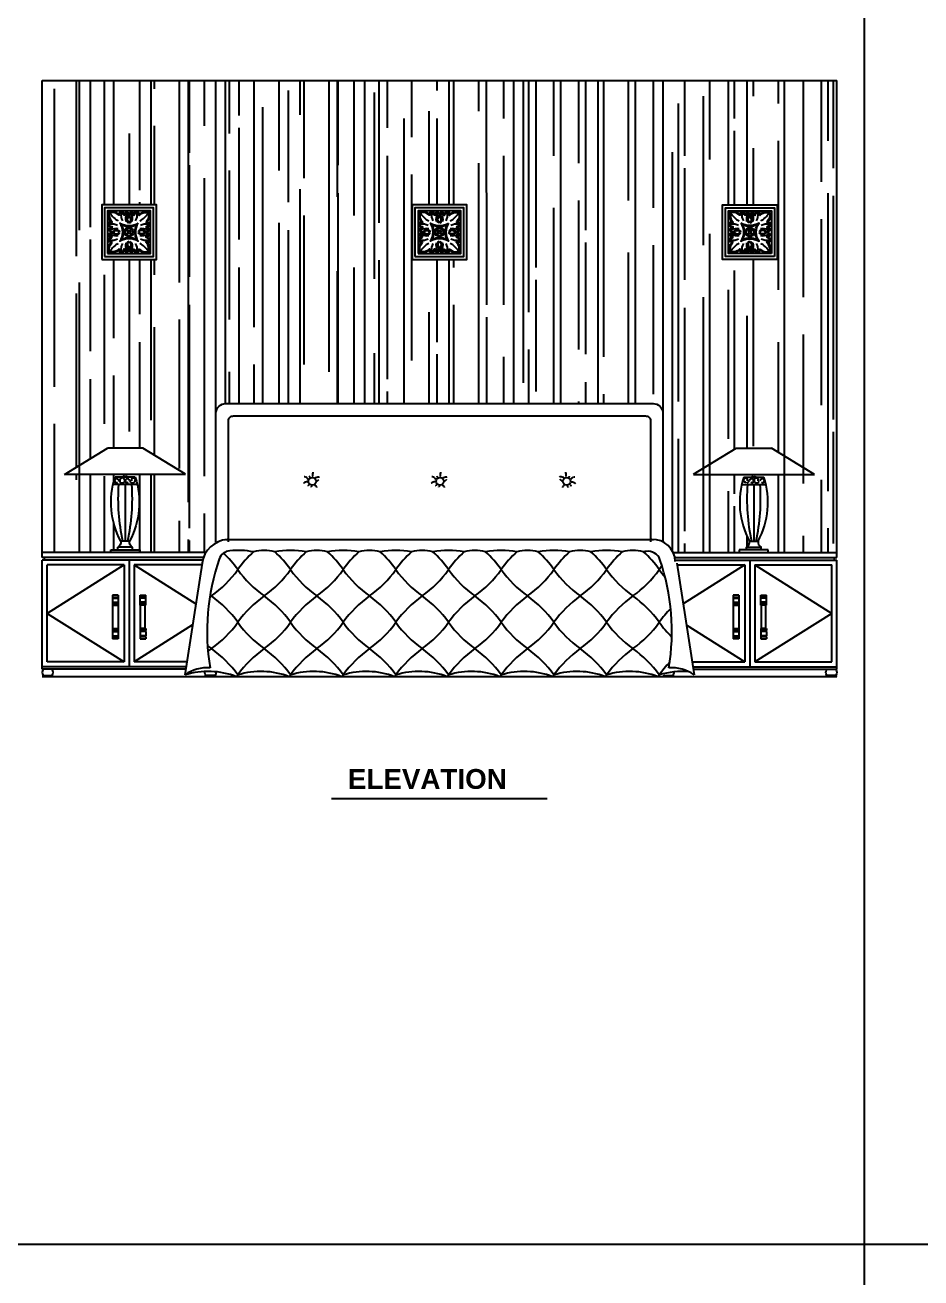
# Model space of a CAD drawing. Header units: inches. Extents: x 6.7 to 49.2, y 11 to 35.8.
# Drawn here: x 38.72 to 42.33, y 21.06 to 26.1 of the extents above; entities that cross this region are included whole.
import ezdxf

# ---------------------------------------------------------------- set-up
doc = ezdxf.new("R2010")
doc.units = ezdxf.units.IN
doc.header["$MEASUREMENT"] = 0
for name, color, linetype in [('02', 2, 'Continuous'), ('1', 1, 'Continuous'), ('4', 4, 'Continuous')]:
    doc.layers.add(name, color=color, linetype=linetype)
doc.styles.add('HT', font='swisseb.ttf')

msp = doc.modelspace()

# ---------------------------------------------------------------- linework, layer by layer
at = {"layer": '02'}
for p, q in [((38.8373, 24.6443), (38.8373, 25.8443)), ((38.9258, 25.1693), (38.9258, 25.8767)), ((38.9378, 25.2743), (38.9378, 25.8743)), ((38.9813, 25.2863), (38.9813, 25.8767)), ((39.0383, 25.3767), (39.0383, 25.8767)), ((39.0758, 25.3767), (39.0758, 25.8767)), ((39.1388, 25.8743), (39.1388, 25.8767)), ((39.1808, 25.4363), (39.1808, 25.8767)), ((39.2258, 25.3767), (39.2258, 25.8767)), ((39.2393, 25.8443), (39.2393, 25.8767)), ((39.3398, 25.0643), (39.3398, 25.8767)), ((39.3758, 24.1793), (39.3758, 25.8767)), ((39.3803, 25.5863), (39.3803, 25.8767)), ((39.4403, 25.6943), (39.4403, 25.8767)), ((39.5258, 24.5766), (39.5258, 25.8767)), ((39.5408, 25.6643), (39.5408, 25.8767)), ((39.5798, 25.7363), (39.5798, 25.8767)), ((39.6413, 24.8843), (39.6413, 25.8767)), ((39.7418, 25.5143), (39.7418, 25.8767)), ((39.7793, 25.3868), (39.7793, 25.8368)), ((39.8258, 25.7393), (39.8258, 25.8767)), ((39.8423, 25.4843), (39.8423, 25.8767)), ((39.9428, 24.7043), (39.9428, 25.8767)), ((39.9758, 25.4093), (39.9758, 25.8767)), ((39.9788, 25.5368), (39.9788, 25.8767)), ((40.0433, 25.3343), (40.0433, 25.8767)), ((40.1438, 25.3043), (40.1438, 25.8767)), ((40.1783, 25.6868), (40.1783, 25.8767)), ((40.2758, 25.6493), (40.2758, 25.8767)), ((40.3778, 25.8368), (40.3778, 25.8767)), ((40.4258, 25.3767), (40.4258, 25.8767)), ((40.4453, 25.3767), (40.4453, 25.8767)), ((40.5458, 25.7543), (40.5458, 25.8767)), ((40.5773, 24.9743), (40.5758, 25.8767)), ((40.6463, 25.7243), (40.6463, 25.8767)), ((40.7258, 24.6593), (40.7258, 25.8767)), ((40.7468, 24.9443), (40.7468, 25.8767)), ((40.7768, 25.1243), (40.7768, 25.8767)), ((40.8473, 25.5743), (40.8473, 25.8767)), ((40.8758, 24.5767), (40.8758, 25.8767)), ((40.9478, 25.5443), (40.9478, 25.8767)), ((40.9763, 25.2743), (40.9763, 25.8767)), ((41.0258, 24.5767), (41.0258, 25.8767)), ((41.0483, 24.7643), (41.0483, 25.8767)), ((41.1488, 25.3943), (41.1488, 25.8767)), ((41.1758, 24.5767), (41.1758, 25.8767)), ((41.2493, 25.3643), (41.2493, 25.8767)), ((41.3753, 25.5743), (41.3753, 25.8767)), ((41.4758, 25.5593), (41.4758, 25.8767)), ((41.5508, 25.3767), (41.5508, 25.8767)), ((41.5748, 25.7243), (41.5748, 25.8767)), ((41.6258, 25.3767), (41.6258, 25.8767)), ((41.6513, 25.8143), (41.6513, 25.8767)), ((41.7518, 25.7843), (41.7518, 25.8767)), ((41.7758, 23.9764), (41.7758, 25.8767)), ((41.8523, 25.0043), (41.8523, 25.8767)), ((41.9258, 25.4693), (41.9258, 25.8767)), ((41.9528, 25.6343), (41.9528, 25.8767)), ((41.9738, 25.5248), (41.9738, 25.8767)), ((40.1258, 25.0793), (40.1258, 25.8293)), ((41.3498, 24.5843), (41.3498, 25.7843)), ((41.4503, 25.2143), (41.4503, 25.8143)), ((39.6758, 24.5767), (39.6758, 25.7693)), ((40.3448, 25.3767), (40.3448, 25.7543)), ((39.2393, 25.3767), (39.2393, 25.6943)), ((39.5798, 25.2368), (39.5798, 25.6868)), ((40.2443, 24.5767), (40.2443, 25.7243)), ((40.3778, 25.3767), (40.3778, 25.7243)), ((39.1388, 25.3767), (39.1388, 25.6643)), ((41.5748, 25.3767), (41.5748, 25.6748)), ((41.7518, 25.0343), (41.7518, 25.6343)), ((41.3258, 23.981), (41.3258, 25.5893)), ((41.6513, 25.3767), (41.6513, 25.6043)), ((39.3803, 25.0868), (39.3803, 25.5368)), ((40.1783, 24.6743), (40.1783, 25.5743)), ((40.5458, 24.5767), (40.5458, 25.5443)), ((40.6463, 24.9743), (40.6463, 25.5743)), ((39.4403, 24.2843), (39.4403, 25.4843)), ((39.5408, 24.9143), (39.5408, 25.5143)), ((40.2758, 24.7493), (40.2758, 25.4993)), ((41.3753, 25.0748), (41.3753, 25.5248)), ((39.8258, 24.5767), (39.8258, 25.4393)), ((39.1808, 25.3767), (39.1808, 25.3868)), ((39.9788, 24.5767), (39.9788, 25.4243)), ((40.9478, 24.7943), (40.9478, 25.3943)), ((41.9528, 24.2243), (41.9528, 25.4243)), ((41.9738, 24.5123), (41.9738, 25.4123)), ((39.8423, 24.7343), (39.8423, 25.3343)), ((40.8473, 24.5767), (40.8473, 25.3643)), ((39.7418, 24.5767), (39.7418, 25.3043)), ((41.9258, 24.5693), (41.9258, 25.3193)), ((38.9813, 24.7868), (38.9813, 25.2368)), ((39.7793, 24.5767), (39.7793, 25.2743)), ((41.4758, 23.9764), (41.4758, 25.2593)), ((40.9763, 24.7748), (40.9763, 25.2248)), ((41.1488, 24.5767), (41.1488, 25.1843)), ((41.2493, 24.6143), (41.2493, 25.2143)), ((39.0758, 24.8393), (39.0758, 25.1567)), ((39.1388, 24.4643), (39.1388, 25.1567)), ((39.1808, 24.9368), (39.1808, 25.1567)), ((39.2258, 24.5093), (39.2258, 25.1567)), ((39.2393, 25.0943), (39.2393, 25.1567)), ((40.1438, 24.5767), (40.1438, 25.1543)), ((40.3448, 25.1543), (40.3448, 25.1567)), ((40.3778, 24.8243), (40.3778, 25.1567)), ((40.4258, 24.5767), (40.4258, 25.1567)), ((40.4453, 25.1243), (40.4453, 25.1567)), ((41.6513, 24.4043), (41.6513, 25.1567)), ((39.0383, 24.4943), (39.0383, 25.0943)), ((39.5798, 24.5767), (39.5798, 25.1243)), ((39.9758, 24.5767), (39.9758, 25.1093)), ((40.0433, 24.5767), (40.0433, 25.1243)), ((40.7768, 24.6248), (40.7768, 25.0748)), ((41.5748, 24.392), (41.5748, 25.1123)), ((38.9378, 23.9764), (38.9378, 25.0643)), ((41.5508, 24.4343), (41.5508, 25.0343)), ((38.9258, 24.3208), (38.9258, 25.0193)), ((39.3803, 24.0743), (39.3803, 24.9743)), ((40.4453, 24.5767), (40.4453, 24.9743)), ((41.4503, 23.9764), (41.4503, 25.0043)), ((40.3448, 24.5767), (40.3448, 24.9443)), ((40.5773, 24.5767), (40.5773, 24.9248)), ((41.3753, 24.0623), (41.3753, 24.9623)), ((41.6258, 24.3964), (41.6258, 24.9293)), ((39.2393, 24.3677), (39.2393, 24.8843)), ((39.3398, 24.3143), (39.3398, 24.9143)), ((39.1808, 24.3964), (39.1808, 24.8243)), ((41.7518, 24.3797), (41.7518, 24.8243)), ((41.8523, 24.2543), (41.8523, 24.8543)), ((40.1258, 24.5767), (40.1258, 24.7793)), ((40.3778, 24.5767), (40.3778, 24.7748)), ((40.7468, 24.5767), (40.7468, 24.7943)), ((39.6413, 24.5767), (39.6413, 24.7343)), ((40.6463, 24.5767), (40.6463, 24.7643)), ((38.9813, 24.3547), (38.9813, 24.6743)), ((39.0758, 24.3964), (39.0758, 24.6893)), ((39.5408, 24.5767), (39.5408, 24.7043)), ((40.1783, 24.5767), (40.1783, 24.6248)), ((40.9763, 24.5767), (40.9763, 24.6623)), ((40.9478, 24.5767), (40.9478, 24.5843)), ((41.0483, 24.5767), (41.0483, 24.6143)), ((38.8373, 23.9764), (38.8373, 24.4943)), ((41.3498, 23.9764), (41.3498, 24.4343)), ((41.9738, 24.0128), (41.9738, 24.4628)), ((38.9258, 24.2693), (38.9258, 24.2914)), ((38.9813, 23.9764), (38.9813, 24.2914)), ((39.0383, 23.9764), (39.0383, 24.2843)), ((39.0758, 24.263), (39.0758, 24.2914)), ((39.1808, 23.9764), (39.1808, 24.2914)), ((39.2258, 23.9764), (39.2258, 24.2914)), ((39.2393, 23.9764), (39.2393, 24.2914)), ((39.8436, 24.2819), (39.8422, 24.2819)), ((39.845, 24.2814), (39.8436, 24.2819)), ((39.8474, 24.2805), (39.8464, 24.281)), ((39.8488, 24.28), (39.8474, 24.2805)), ((39.8497, 24.2796), (39.8488, 24.28)), ((39.8506, 24.2791), (39.8497, 24.2796)), ((39.8516, 24.2786), (39.8506, 24.2791)), ((39.8525, 24.2781), (39.8516, 24.2786)), ((39.853, 24.2772), (39.8525, 24.2781)), ((39.8539, 24.2767), (39.853, 24.2772)), ((39.8544, 24.2758), (39.8539, 24.2767)), ((39.8554, 24.2744), (39.8544, 24.2758)), ((39.8563, 24.273), (39.8554, 24.2744)), ((39.8572, 24.272), (39.8563, 24.273)), ((39.8582, 24.2711), (39.8572, 24.272)), ((39.8634, 24.2828), (39.8629, 24.2838)), ((39.8643, 24.2814), (39.8634, 24.2828)), ((39.8652, 24.28), (39.8643, 24.2814)), ((39.8666, 24.2786), (39.8652, 24.28)), ((39.8676, 24.2781), (39.8666, 24.2786)), ((39.8681, 24.2781), (39.8676, 24.2781)), ((39.8761, 24.2824), (39.8765, 24.2838)), ((39.8765, 24.2838), (39.877, 24.2885)), ((39.877, 24.2885), (39.8775, 24.2932)), ((39.8775, 24.2932), (39.8779, 24.2979)), ((39.8779, 24.2979), (39.8784, 24.2998)), ((39.8864, 24.2781), (39.8888, 24.2781)), ((39.8888, 24.2781), (39.8902, 24.2786)), ((39.8902, 24.2786), (39.8921, 24.2796)), ((39.8921, 24.2796), (39.8939, 24.2805)), ((39.8939, 24.2805), (39.8953, 24.281)), ((39.8953, 24.281), (39.8963, 24.2814)), ((39.8963, 24.2814), (39.9024, 24.2814)), ((39.8971, 24.2672), (39.8985, 24.2681)), ((39.8985, 24.2681), (39.8995, 24.2691)), ((39.8995, 24.2691), (39.9004, 24.2695)), ((39.9004, 24.2695), (39.9013, 24.27)), ((39.9024, 24.2814), (39.9033, 24.2824)), ((40.3578, 24.2819), (40.3564, 24.2819)), ((40.3592, 24.2814), (40.3578, 24.2819)), ((40.3606, 24.281), (40.3592, 24.2814)), ((40.3615, 24.2805), (40.3606, 24.281)), ((40.3629, 24.28), (40.3615, 24.2805)), ((40.3639, 24.2796), (40.3629, 24.28)), ((40.3648, 24.2791), (40.3639, 24.2796)), ((40.3658, 24.2786), (40.3648, 24.2791)), ((40.3667, 24.2781), (40.3658, 24.2786)), ((40.3672, 24.2772), (40.3667, 24.2781)), ((40.3686, 24.2758), (40.3681, 24.2767)), ((40.3695, 24.2744), (40.3686, 24.2758)), ((40.3705, 24.273), (40.3695, 24.2744)), ((40.3714, 24.272), (40.3705, 24.273)), ((40.3724, 24.2711), (40.3714, 24.272)), ((40.3775, 24.2828), (40.3771, 24.2838)), ((40.3785, 24.2814), (40.3775, 24.2828)), ((40.3794, 24.28), (40.3785, 24.2814)), ((40.3808, 24.2786), (40.3794, 24.28)), ((40.3818, 24.2781), (40.3808, 24.2786)), ((40.3822, 24.2781), (40.3818, 24.2781)), ((40.3902, 24.2824), (40.3907, 24.2838)), ((40.3907, 24.2838), (40.3912, 24.2885)), ((40.3912, 24.2885), (40.3916, 24.2932)), ((40.3916, 24.2932), (40.3921, 24.2979)), ((40.3921, 24.2979), (40.3926, 24.2998)), ((40.4006, 24.2781), (40.4029, 24.2781)), ((40.4029, 24.2781), (40.4043, 24.2786)), ((40.4043, 24.2786), (40.4062, 24.2796)), ((40.4062, 24.2796), (40.4081, 24.2805)), ((40.4081, 24.2805), (40.4095, 24.281)), ((40.4095, 24.281), (40.4105, 24.2814)), ((40.4105, 24.2814), (40.4166, 24.2814)), ((40.4113, 24.2672), (40.4127, 24.2681)), ((40.4127, 24.2681), (40.4136, 24.2691)), ((40.4136, 24.2691), (40.4146, 24.2695)), ((40.4146, 24.2695), (40.4155, 24.27)), ((40.4166, 24.2814), (40.4175, 24.2824)), ((40.8716, 24.2814), (40.8707, 24.2824)), ((40.8778, 24.2814), (40.8716, 24.2814)), ((40.8736, 24.2695), (40.8727, 24.27)), ((40.8746, 24.2691), (40.8736, 24.2695)), ((40.8755, 24.2681), (40.8746, 24.2691)), ((40.8769, 24.2672), (40.8755, 24.2681)), ((40.8787, 24.281), (40.8778, 24.2814)), ((40.8801, 24.2805), (40.8787, 24.281)), ((40.882, 24.2796), (40.8801, 24.2805)), ((40.8839, 24.2786), (40.882, 24.2796)), ((40.8853, 24.2781), (40.8839, 24.2786)), ((40.8876, 24.2781), (40.8853, 24.2781)), ((40.8961, 24.2979), (40.8956, 24.2998)), ((40.8966, 24.2932), (40.8961, 24.2979)), ((40.897, 24.2885), (40.8966, 24.2932)), ((40.8975, 24.2838), (40.897, 24.2885)), ((40.898, 24.2824), (40.8975, 24.2838)), ((40.906, 24.2781), (40.9065, 24.2781)), ((40.9065, 24.2781), (40.9074, 24.2786)), ((40.9074, 24.2786), (40.9088, 24.28)), ((40.9088, 24.28), (40.9098, 24.2814)), ((40.9098, 24.2814), (40.9107, 24.2828)), ((40.9107, 24.2828), (40.9112, 24.2838)), ((40.9159, 24.2711), (40.9168, 24.272)), ((40.9168, 24.272), (40.9177, 24.273)), ((40.9177, 24.273), (40.9187, 24.2744)), ((40.9187, 24.2744), (40.9196, 24.2758)), ((40.9196, 24.2758), (40.9201, 24.2767)), ((40.921, 24.2772), (40.9215, 24.2781)), ((40.9215, 24.2781), (40.9225, 24.2786)), ((40.9225, 24.2786), (40.9234, 24.2791)), ((40.9234, 24.2791), (40.9243, 24.2796)), ((40.9243, 24.2796), (40.9253, 24.28)), ((40.9267, 24.2805), (40.9276, 24.281)), ((40.9276, 24.281), (40.929, 24.2814)), ((40.929, 24.2814), (40.9305, 24.2819)), ((40.9305, 24.2819), (40.9319, 24.2819)), ((41.5748, 24.2123), (41.5748, 24.2914)), ((41.7518, 23.9764), (41.7518, 24.2914)), ((41.9258, 23.9764), (41.9258, 24.2693)), ((39.8394, 24.2551), (39.8389, 24.2542)), ((39.8403, 24.2556), (39.8394, 24.2551)), ((39.8408, 24.2561), (39.8403, 24.2556)), ((39.8417, 24.2565), (39.8408, 24.2561)), ((39.8426, 24.257), (39.8417, 24.2565)), ((39.8441, 24.2579), (39.8426, 24.257)), ((39.8469, 24.2598), (39.8441, 24.2579)), ((39.8483, 24.2603), (39.8469, 24.2598)), ((39.8497, 24.2608), (39.8483, 24.2603)), ((39.8572, 24.2608), (39.8497, 24.2608)), ((39.8577, 24.2457), (39.8572, 24.2448)), ((39.8582, 24.2467), (39.8577, 24.2457)), ((39.8591, 24.2476), (39.8582, 24.2467)), ((39.8601, 24.2485), (39.8591, 24.2476)), ((39.861, 24.249), (39.8601, 24.2485)), ((39.8695, 24.2406), (39.869, 24.2396)), ((39.8713, 24.2429), (39.8704, 24.2415)), ((39.8723, 24.2438), (39.8713, 24.2429)), ((39.8732, 24.2448), (39.8723, 24.2438)), ((39.8833, 24.2484), (39.8852, 24.2484)), ((39.8852, 24.2484), (39.8866, 24.2475)), ((39.8866, 24.2475), (39.8875, 24.2461)), ((39.8875, 24.2461), (39.889, 24.2442)), ((39.889, 24.2442), (39.8899, 24.2428)), ((39.8899, 24.2428), (39.8908, 24.2418)), ((39.8908, 24.2418), (39.8913, 24.2409)), ((39.8913, 24.2409), (39.8918, 24.2404)), ((39.8918, 24.2404), (39.8918, 24.2399)), ((39.8918, 24.2399), (39.8923, 24.239)), ((39.8924, 24.263), (39.8929, 24.2639)), ((39.8929, 24.2639), (39.8938, 24.2648)), ((39.8938, 24.2648), (39.8952, 24.2663)), ((39.8952, 24.2663), (39.8971, 24.2672)), ((40.3535, 24.2551), (40.3531, 24.2542)), ((40.3545, 24.2556), (40.3535, 24.2551)), ((40.3549, 24.2561), (40.3545, 24.2556)), ((40.3559, 24.2565), (40.3549, 24.2561)), ((40.3568, 24.257), (40.3559, 24.2565)), ((40.3582, 24.2579), (40.3568, 24.257)), ((40.3611, 24.2598), (40.3582, 24.2579)), ((40.3625, 24.2603), (40.3611, 24.2598)), ((40.3639, 24.2608), (40.3625, 24.2603)), ((40.3714, 24.2608), (40.3639, 24.2608)), ((40.3719, 24.2457), (40.3714, 24.2448)), ((40.3724, 24.2467), (40.3719, 24.2457)), ((40.3733, 24.2476), (40.3724, 24.2467)), ((40.3742, 24.2485), (40.3733, 24.2476)), ((40.3752, 24.249), (40.3742, 24.2485)), ((40.3836, 24.2406), (40.3832, 24.2396)), ((40.3855, 24.2429), (40.3846, 24.2415)), ((40.3865, 24.2438), (40.3855, 24.2429)), ((40.3874, 24.2448), (40.3865, 24.2438)), ((40.3975, 24.2484), (40.3994, 24.2484)), ((40.3994, 24.2484), (40.4008, 24.2475)), ((40.4008, 24.2475), (40.4017, 24.2461)), ((40.4017, 24.2461), (40.4031, 24.2442)), ((40.4031, 24.2442), (40.4041, 24.2428)), ((40.4041, 24.2428), (40.405, 24.2418)), ((40.405, 24.2418), (40.4055, 24.2409)), ((40.4055, 24.2409), (40.406, 24.2404)), ((40.406, 24.2404), (40.406, 24.2399)), ((40.406, 24.2399), (40.4064, 24.239)), ((40.4066, 24.263), (40.407, 24.2639)), ((40.407, 24.2639), (40.408, 24.2648)), ((40.408, 24.2648), (40.4094, 24.2663)), ((40.4094, 24.2663), (40.4113, 24.2672)), ((40.8788, 24.2663), (40.8769, 24.2672)), ((40.8802, 24.2648), (40.8788, 24.2663)), ((40.8812, 24.2639), (40.8802, 24.2648)), ((40.8816, 24.263), (40.8812, 24.2639)), ((40.8823, 24.2399), (40.8818, 24.239)), ((40.8827, 24.2409), (40.8823, 24.2404)), ((40.8823, 24.2404), (40.8823, 24.2399)), ((40.8832, 24.2418), (40.8827, 24.2409)), ((40.8841, 24.2428), (40.8832, 24.2418)), ((40.8851, 24.2442), (40.8841, 24.2428)), ((40.8865, 24.2461), (40.8851, 24.2442)), ((40.8874, 24.2475), (40.8865, 24.2461)), ((40.8888, 24.2484), (40.8874, 24.2475)), ((40.8907, 24.2484), (40.8888, 24.2484)), ((40.9008, 24.2448), (40.9018, 24.2438)), ((40.9018, 24.2438), (40.9027, 24.2429)), ((40.9027, 24.2429), (40.9036, 24.2415)), ((40.9036, 24.2415), (40.9046, 24.2406)), ((40.9046, 24.2406), (40.905, 24.2396)), ((40.913, 24.249), (40.914, 24.2485)), ((40.914, 24.2485), (40.9149, 24.2476)), ((40.9149, 24.2476), (40.9159, 24.2467)), ((40.9159, 24.2467), (40.9163, 24.2457)), ((40.9163, 24.2457), (40.9168, 24.2448)), ((40.9168, 24.2608), (40.9243, 24.2608)), ((40.9243, 24.2608), (40.9257, 24.2603)), ((40.9257, 24.2603), (40.9272, 24.2598)), ((40.9272, 24.2598), (40.93, 24.2579)), ((40.93, 24.2579), (40.9314, 24.257)), ((40.9314, 24.257), (40.9323, 24.2565)), ((40.9323, 24.2565), (40.9333, 24.2561)), ((40.9333, 24.2561), (40.9337, 24.2556)), ((40.9337, 24.2556), (40.9347, 24.2551)), ((40.9347, 24.2551), (40.9352, 24.2542)), ((41.5508, 23.9764), (41.5508, 24.2243)), ((39.4403, 23.9764), (39.4403, 24.1343)), ((41.5748, 23.9764), (41.5748, 24.1628)), ((39.0758, 23.9869), (39.0758, 24.0929)), ((39.3398, 23.9764), (39.3398, 24.1043)), ((41.9528, 23.9764), (41.9528, 24.0743)), ((39.3758, 23.9764), (39.3758, 24.0293)), ((39.3803, 23.9764), (39.3803, 24.0248)), ((39.5259, 24.0292), (41.2482, 24.0292)), ((41.6258, 23.9991), (41.6258, 24.0416)), ((41.8523, 23.9764), (41.8523, 24.0443)), ((41.3753, 23.9764), (41.3753, 24.0128)), ((38.807, 23.5364), (38.807, 23.9264)), ((39.117, 23.9264), (38.807, 23.9264)), ((39.117, 23.9264), (39.117, 23.5364)), ((39.137, 23.9464), (39.137, 23.5164)), ((39.4304, 23.9264), (39.157, 23.9264)), ((39.157, 23.9264), (39.157, 23.5364)), ((39.4316, 23.9338), (39.3619, 23.4842)), ((41.3362, 23.9464), (41.987, 23.9464)), ((41.3425, 23.9338), (41.4121, 23.4842)), ((41.3436, 23.9264), (41.617, 23.9264)), ((41.617, 23.9264), (41.617, 23.5364)), ((41.637, 23.9464), (41.637, 23.5164)), ((41.657, 23.9264), (41.657, 23.5364)), ((41.657, 23.9264), (41.967, 23.9264)), ((41.967, 23.5364), (41.967, 23.9264)), ((39.0701, 23.8055), (39.0701, 23.6292)), ((39.0701, 23.797), (39.0929, 23.797)), ((39.0701, 23.7934), (39.0929, 23.7934)), ((39.0701, 23.7763), (39.0929, 23.7763)), ((39.0701, 23.7727), (39.0929, 23.7727)), ((39.0929, 23.8055), (39.0929, 23.6292)), ((39.1811, 23.7642), (39.1811, 23.8055)), ((39.2039, 23.797), (39.1811, 23.797)), ((39.2039, 23.7934), (39.1811, 23.7934)), ((39.2039, 23.7763), (39.1811, 23.7763)), ((39.2039, 23.7727), (39.1811, 23.7727)), ((39.1835, 23.6705), (39.1835, 23.7642)), ((39.2015, 23.6705), (39.2015, 23.7642)), ((39.203, 23.797), (39.203, 23.7934)), ((39.203, 23.7763), (39.203, 23.7727)), ((39.2039, 23.797), (39.2039, 23.8055)), ((39.2039, 23.7763), (39.2039, 23.7934)), ((39.2039, 23.7642), (39.2039, 23.7727)), ((41.5701, 23.8055), (41.5701, 23.6292)), ((41.5701, 23.797), (41.5929, 23.797)), ((41.5701, 23.7934), (41.5929, 23.7934)), ((41.5701, 23.7763), (41.5929, 23.7763)), ((41.5701, 23.7727), (41.5929, 23.7727)), ((41.5929, 23.8055), (41.5929, 23.6292)), ((41.6811, 23.7642), (41.6811, 23.8055)), ((41.7039, 23.797), (41.6811, 23.797)), ((41.7039, 23.7934), (41.6811, 23.7934)), ((41.7039, 23.7763), (41.6811, 23.7763)), ((41.7039, 23.7727), (41.6811, 23.7727)), ((41.6835, 23.6705), (41.6835, 23.7642)), ((41.7015, 23.6705), (41.7015, 23.7642)), ((41.703, 23.797), (41.703, 23.7934)), ((41.703, 23.7763), (41.703, 23.7727)), ((41.7039, 23.797), (41.7039, 23.8055)), ((41.7039, 23.7763), (41.7039, 23.7934)), ((41.7039, 23.7642), (41.7039, 23.7727)), ((39.0701, 23.6621), (39.0929, 23.6621)), ((39.1811, 23.6705), (39.1811, 23.6292)), ((39.2039, 23.6621), (39.1811, 23.6621)), ((39.203, 23.6585), (39.203, 23.6621)), ((39.2039, 23.6705), (39.2039, 23.6621)), ((41.5701, 23.6621), (41.5929, 23.6621)), ((41.6811, 23.6705), (41.6811, 23.6292)), ((41.7039, 23.6621), (41.6811, 23.6621)), ((41.703, 23.6585), (41.703, 23.6621)), ((41.7039, 23.6705), (41.7039, 23.6621)), ((39.0701, 23.6585), (39.0929, 23.6585)), ((39.0701, 23.6413), (39.0929, 23.6413)), ((39.0701, 23.6377), (39.0929, 23.6377)), ((39.2039, 23.6585), (39.1811, 23.6585)), ((39.2039, 23.6413), (39.1811, 23.6413)), ((39.2039, 23.6377), (39.1811, 23.6377)), ((39.203, 23.6377), (39.203, 23.6413)), ((39.2039, 23.6585), (39.2039, 23.6413)), ((39.2039, 23.6377), (39.2039, 23.6292)), ((41.5701, 23.6585), (41.5929, 23.6585)), ((41.5701, 23.6413), (41.5929, 23.6413)), ((41.5701, 23.6377), (41.5929, 23.6377)), ((41.7039, 23.6585), (41.6811, 23.6585)), ((41.7039, 23.6413), (41.6811, 23.6413)), ((41.7039, 23.6377), (41.6811, 23.6377)), ((41.703, 23.6377), (41.703, 23.6413)), ((41.7039, 23.6585), (41.7039, 23.6413)), ((41.7039, 23.6377), (41.7039, 23.6292)), ((39.3669, 23.5164), (38.787, 23.5164)), ((39.117, 23.5364), (38.807, 23.5364)), ((39.37, 23.5364), (39.157, 23.5364)), ((41.404, 23.5364), (41.617, 23.5364)), ((41.4071, 23.5164), (41.987, 23.5164)), ((41.657, 23.5364), (41.967, 23.5364)), ((38.7908, 23.4817), (38.8278, 23.4817)), ((39.4833, 23.4817), (39.4463, 23.4817)), ((41.2908, 23.4817), (41.3278, 23.4817)), ((41.4087, 23.5064), (41.987, 23.5064)), ((41.9833, 23.4817), (41.9463, 23.4817)), ((39.9522, 22.9864), (40.8208, 22.9864))]:
    msp.add_line(p, q, dxfattribs=at)
for points in [[(39.0384, 25.1681), (39.2356, 25.1681), (39.2356, 25.3652), (39.0384, 25.3652)], [(39.0507, 25.1803), (39.2234, 25.1803), (39.2234, 25.353), (39.0507, 25.353)], [(40.2884, 25.1681), (40.4856, 25.1681), (40.4856, 25.3652), (40.2884, 25.3652)], [(40.3007, 25.1803), (40.4734, 25.1803), (40.4734, 25.353), (40.3007, 25.353)], [(41.7356, 25.1681), (41.5384, 25.1681), (41.5384, 25.3652), (41.7356, 25.3652)], [(41.7234, 25.1803), (41.5507, 25.1803), (41.5507, 25.353), (41.7234, 25.353)]]:
    msp.add_lwpolyline(points, close=True, dxfattribs=at)
for points in [[(39.1369, 25.3063, -0.449958), (39.1318, 25.3235, 0.572704), (39.1277, 25.3486, 0.297869), (39.1171, 25.3383, 0.334826), (39.105, 25.3509, 0.315409), (39.0963, 25.3386, 0.276119), (39.0561, 25.3477, 0.279701), (39.0651, 25.3074, 0.315409), (39.0527, 25.2987, 0.334826), (39.0654, 25.2865, 0.297869), (39.0551, 25.276, 0.233988), (39.0651, 25.2668, 0.261747), (39.0801, 25.2718, -0.449958), (39.0974, 25.2668)], [(39.1355, 25.3033, -0.460593), (39.1294, 25.3257, 0.268183), (39.1337, 25.337, 0.250346), (39.1274, 25.3451, 0.273889), (39.1203, 25.3376, -0.842913), (39.1139, 25.3379, 0.313777), (39.1053, 25.3476, 0.292014), (39.0996, 25.3386, -0.659066), (39.0941, 25.3362, 0.264128), (39.0587, 25.3451, 0.267584), (39.0674, 25.3096, -0.65989), (39.0651, 25.3041, 0.292014), (39.0561, 25.2984, 0.313777), (39.0658, 25.2898, -0.842913), (39.0661, 25.2834, 0.273128), (39.0585, 25.2763, 0.209686), (39.0658, 25.2699, 0.266601), (39.078, 25.2743, -0.459969), (39.1004, 25.2682, -0.459969)], [(39.1371, 25.3063, 0.449958), (39.1422, 25.3235, -0.572596), (39.1464, 25.3486, -0.297869), (39.1569, 25.3383, -0.334826), (39.1691, 25.3509, -0.315409), (39.1777, 25.3386, -0.276119), (39.2179, 25.3477, -0.279701), (39.209, 25.3074, -0.315409), (39.2213, 25.2987, -0.334826), (39.2087, 25.2865, -0.297869), (39.2189, 25.276, -0.233988), (39.209, 25.2668, -0.261747), (39.1939, 25.2718, 0.449958), (39.1766, 25.2668)], [(39.1385, 25.3033, 0.460593), (39.1447, 25.3257, -0.556599), (39.1466, 25.3451, -0.273889), (39.1537, 25.3376, 0.842913), (39.1601, 25.3379, -0.313777), (39.1687, 25.3476, -0.292014), (39.1745, 25.3386, 0.659066), (39.18, 25.3362, -0.264128), (39.2153, 25.3451, -0.267584), (39.2066, 25.3096, 0.65989), (39.209, 25.3041, -0.292014), (39.2179, 25.2984, -0.313777), (39.2083, 25.2898, 0.842913), (39.208, 25.2834, -0.273128), (39.2155, 25.2763, -0.209686), (39.2082, 25.2699, -0.266601), (39.1961, 25.2743, 0.459969), (39.1737, 25.2682, 0.459969)], [(40.3869, 25.3063, -0.449958), (40.3818, 25.3235, 0.572704), (40.3777, 25.3486, 0.297869), (40.3671, 25.3383, 0.334826), (40.355, 25.3509, 0.315409), (40.3463, 25.3386, 0.276119), (40.3061, 25.3477, 0.279701), (40.3151, 25.3074, 0.315409), (40.3027, 25.2987, 0.334826), (40.3154, 25.2865, 0.297869), (40.3051, 25.276, 0.233988), (40.3151, 25.2668, 0.261747), (40.3301, 25.2718, -0.449958), (40.3474, 25.2668)], [(40.3855, 25.3033, -0.460593), (40.3794, 25.3257, 0.268183), (40.3837, 25.337, 0.250346), (40.3774, 25.3451, 0.273889), (40.3703, 25.3376, -0.842913), (40.3639, 25.3379, 0.313777), (40.3553, 25.3476, 0.292014), (40.3496, 25.3386, -0.659066), (40.3441, 25.3362, 0.264128), (40.3087, 25.3451, 0.267584), (40.3174, 25.3096, -0.65989), (40.3151, 25.3041, 0.292014), (40.3061, 25.2984, 0.313777), (40.3158, 25.2898, -0.842913), (40.3161, 25.2834, 0.273128), (40.3085, 25.2763, 0.209686), (40.3158, 25.2699, 0.266601), (40.328, 25.2743, -0.459969), (40.3504, 25.2682, -0.459969)], [(40.3871, 25.3063, 0.449958), (40.3922, 25.3235, -0.572596), (40.3964, 25.3486, -0.297869), (40.4069, 25.3383, -0.334826), (40.4191, 25.3509, -0.315409), (40.4277, 25.3386, -0.276119), (40.4679, 25.3477, -0.279701), (40.459, 25.3074, -0.315409), (40.4713, 25.2987, -0.334826), (40.4587, 25.2865, -0.297869), (40.4689, 25.276, -0.233988), (40.459, 25.2668, -0.261747), (40.4439, 25.2718, 0.449958), (40.4266, 25.2668)], [(40.3885, 25.3033, 0.460593), (40.3947, 25.3257, -0.556599), (40.3966, 25.3451, -0.273889), (40.4037, 25.3376, 0.842913), (40.4101, 25.3379, -0.313777), (40.4187, 25.3476, -0.292014), (40.4245, 25.3386, 0.659066), (40.43, 25.3362, -0.264128), (40.4653, 25.3451, -0.267584), (40.4566, 25.3096, 0.65989), (40.459, 25.3041, -0.292014), (40.4679, 25.2984, -0.313777), (40.4583, 25.2898, 0.842913), (40.458, 25.2834, -0.273128), (40.4655, 25.2763, -0.209686), (40.4582, 25.2699, -0.266601), (40.4461, 25.2743, 0.459969), (40.4237, 25.2682, 0.459969)], [(41.6369, 25.3063, -0.449958), (41.6318, 25.3235, 0.572704), (41.6277, 25.3486, 0.297869), (41.6171, 25.3383, 0.334826), (41.605, 25.3509, 0.315409), (41.5963, 25.3386, 0.276119), (41.5561, 25.3477, 0.279701), (41.5651, 25.3074, 0.315409), (41.5527, 25.2987, 0.334826), (41.5654, 25.2865, 0.297869), (41.5551, 25.276, 0.233988), (41.5651, 25.2668, 0.261747), (41.5801, 25.2718, -0.449958), (41.5974, 25.2668)], [(41.6355, 25.3033, -0.460593), (41.6294, 25.3257, 0.268183), (41.6337, 25.337, 0.250346), (41.6274, 25.3451, 0.273889), (41.6203, 25.3376, -0.842913), (41.6139, 25.3379, 0.313777), (41.6053, 25.3476, 0.292014), (41.5996, 25.3386, -0.659066), (41.5941, 25.3362, 0.264128), (41.5587, 25.3451, 0.267584), (41.5674, 25.3096, -0.65989), (41.5651, 25.3041, 0.292014), (41.5561, 25.2984, 0.313777), (41.5658, 25.2898, -0.842913), (41.5661, 25.2834, 0.273128), (41.5585, 25.2763, 0.209686), (41.5658, 25.2699, 0.266601), (41.578, 25.2743, -0.459969), (41.6004, 25.2682, -0.459969)], [(41.6371, 25.3063, 0.449958), (41.6422, 25.3235, -0.572596), (41.6464, 25.3486, -0.297869), (41.6569, 25.3383, -0.334826), (41.6691, 25.3509, -0.315409), (41.6777, 25.3386, -0.276119), (41.7179, 25.3477, -0.279701), (41.709, 25.3074, -0.315409), (41.7213, 25.2987, -0.334826), (41.7087, 25.2865, -0.297869), (41.7189, 25.276, -0.233988), (41.709, 25.2668, -0.261747), (41.6939, 25.2718, 0.449958), (41.6766, 25.2668)], [(41.6385, 25.3033, 0.460593), (41.6447, 25.3257, -0.556599), (41.6466, 25.3451, -0.273889), (41.6537, 25.3376, 0.842913), (41.6601, 25.3379, -0.313777), (41.6687, 25.3476, -0.292014), (41.6745, 25.3386, 0.659066), (41.68, 25.3362, -0.264128), (41.7153, 25.3451, -0.267584), (41.7066, 25.3096, 0.65989), (41.709, 25.3041, -0.292014), (41.7179, 25.2984, -0.313777), (41.7083, 25.2898, 0.842913), (41.708, 25.2834, -0.273128), (41.7155, 25.2763, -0.209686), (41.7082, 25.2699, -0.266601), (41.6961, 25.2743, 0.459969), (41.6737, 25.2682, 0.459969)], [(39.1369, 25.2271, 0.449958), (39.1318, 25.2098, -0.258852), (39.1369, 25.1958, -0.272738), (39.1277, 25.1848, -0.297869), (39.1171, 25.195, -0.334826), (39.105, 25.1824, -0.315409), (39.0963, 25.1947, -0.276119), (39.0561, 25.1856, -0.279701), (39.0651, 25.2259, -0.315409), (39.0527, 25.2346, -0.334826), (39.0654, 25.2468, -0.297869), (39.0551, 25.2573, -0.233988), (39.0651, 25.2665, -0.261747), (39.0801, 25.2615, 0.449958), (39.0974, 25.2665)], [(39.1355, 25.23, 0.460593), (39.1294, 25.2076, -0.268183), (39.1337, 25.1963, -0.250346), (39.1274, 25.1882, -0.273889), (39.1203, 25.1957, 0.842913), (39.1139, 25.1954, -0.313777), (39.1053, 25.1857, -0.292014), (39.0996, 25.1947, 0.659066), (39.0941, 25.1971, -0.264128), (39.0587, 25.1883, -0.267584), (39.0674, 25.2237, 0.65989), (39.0651, 25.2292, -0.292014), (39.0561, 25.2349, -0.313777), (39.0658, 25.2435, 0.842913), (39.0661, 25.2499, -0.273128), (39.0585, 25.257, -0.209686), (39.0658, 25.2634, -0.266601), (39.078, 25.259, 0.459969), (39.1004, 25.2651, 0.459969)], [(39.1371, 25.2271, -0.449958), (39.1422, 25.2098, 0.258852), (39.1372, 25.1958, 0.272738), (39.1464, 25.1848, 0.297869), (39.1569, 25.195, 0.334826), (39.1691, 25.1824, 0.315409), (39.1777, 25.1947, 0.276119), (39.2179, 25.1856, 0.279701), (39.209, 25.2259, 0.315409), (39.2213, 25.2346, 0.334826), (39.2087, 25.2468, 0.297869), (39.2189, 25.2573, 0.233988), (39.209, 25.2665, 0.261747), (39.1939, 25.2615, -0.449958), (39.1766, 25.2665)], [(39.1385, 25.23, -0.460593), (39.1447, 25.2076, 0.268183), (39.1404, 25.1963, 0.250346), (39.1466, 25.1882, 0.273889), (39.1537, 25.1957, -0.842913), (39.1601, 25.1954, 0.313777), (39.1687, 25.1857, 0.292014), (39.1745, 25.1947, -0.659066), (39.18, 25.1971, 0.264128), (39.2153, 25.1883, 0.267584), (39.2066, 25.2237, -0.65989), (39.209, 25.2292, 0.292014), (39.2179, 25.2349, 0.313777), (39.2083, 25.2435, -0.842913), (39.208, 25.2499, 0.273128), (39.2155, 25.257, 0.209686), (39.2082, 25.2634, 0.266601), (39.1961, 25.259, -0.459969), (39.1737, 25.2651, -0.459969)], [(40.3869, 25.2271, 0.449958), (40.3818, 25.2098, -0.258852), (40.3869, 25.1958, -0.272738), (40.3777, 25.1848, -0.297869), (40.3671, 25.195, -0.334826), (40.355, 25.1824, -0.315409), (40.3463, 25.1947, -0.276119), (40.3061, 25.1856, -0.279701), (40.3151, 25.2259, -0.315409), (40.3027, 25.2346, -0.334826), (40.3154, 25.2468, -0.297869), (40.3051, 25.2573, -0.233988), (40.3151, 25.2665, -0.261747), (40.3301, 25.2615, 0.449958), (40.3474, 25.2665)], [(40.3855, 25.23, 0.460593), (40.3794, 25.2076, -0.268183), (40.3837, 25.1963, -0.250346), (40.3774, 25.1882, -0.273889), (40.3703, 25.1957, 0.842913), (40.3639, 25.1954, -0.313777), (40.3553, 25.1857, -0.292014), (40.3496, 25.1947, 0.659066), (40.3441, 25.1971, -0.264128), (40.3087, 25.1883, -0.267584), (40.3174, 25.2237, 0.65989), (40.3151, 25.2292, -0.292014), (40.3061, 25.2349, -0.313777), (40.3158, 25.2435, 0.842913), (40.3161, 25.2499, -0.273128), (40.3085, 25.257, -0.209686), (40.3158, 25.2634, -0.266601), (40.328, 25.259, 0.459969), (40.3504, 25.2651, 0.459969)], [(40.3871, 25.2271, -0.449958), (40.3922, 25.2098, 0.258852), (40.3872, 25.1958, 0.272738), (40.3964, 25.1848, 0.297869), (40.4069, 25.195, 0.334826), (40.4191, 25.1824, 0.315409), (40.4277, 25.1947, 0.276119), (40.4679, 25.1856, 0.279701), (40.459, 25.2259, 0.315409), (40.4713, 25.2346, 0.334826), (40.4587, 25.2468, 0.297869), (40.4689, 25.2573, 0.233988), (40.459, 25.2665, 0.261747), (40.4439, 25.2615, -0.449958), (40.4266, 25.2665)], [(40.3885, 25.23, -0.460593), (40.3947, 25.2076, 0.268183), (40.3904, 25.1963, 0.250346), (40.3966, 25.1882, 0.273889), (40.4037, 25.1957, -0.842913), (40.4101, 25.1954, 0.313777), (40.4187, 25.1857, 0.292014), (40.4245, 25.1947, -0.659066), (40.43, 25.1971, 0.264128), (40.4653, 25.1883, 0.267584), (40.4566, 25.2237, -0.65989), (40.459, 25.2292, 0.292014), (40.4679, 25.2349, 0.313777), (40.4583, 25.2435, -0.842913), (40.458, 25.2499, 0.273128), (40.4655, 25.257, 0.209686), (40.4582, 25.2634, 0.266601), (40.4461, 25.259, -0.459969), (40.4237, 25.2651, -0.459969)], [(41.6369, 25.2271, 0.449958), (41.6318, 25.2098, -0.258852), (41.6369, 25.1958, -0.272738), (41.6277, 25.1848, -0.297869), (41.6171, 25.195, -0.334826), (41.605, 25.1824, -0.315409), (41.5963, 25.1947, -0.276119), (41.5561, 25.1856, -0.279701), (41.5651, 25.2259, -0.315409), (41.5527, 25.2346, -0.334826), (41.5654, 25.2468, -0.297869), (41.5551, 25.2573, -0.233988), (41.5651, 25.2665, -0.261747), (41.5801, 25.2615, 0.449958), (41.5974, 25.2665)], [(41.6355, 25.23, 0.460593), (41.6294, 25.2076, -0.268183), (41.6337, 25.1963, -0.250346), (41.6274, 25.1882, -0.273889), (41.6203, 25.1957, 0.842913), (41.6139, 25.1954, -0.313777), (41.6053, 25.1857, -0.292014), (41.5996, 25.1947, 0.659066), (41.5941, 25.1971, -0.264128), (41.5587, 25.1883, -0.267584), (41.5674, 25.2237, 0.65989), (41.5651, 25.2292, -0.292014), (41.5561, 25.2349, -0.313777), (41.5658, 25.2435, 0.842913), (41.5661, 25.2499, -0.273128), (41.5585, 25.257, -0.209686), (41.5658, 25.2634, -0.266601), (41.578, 25.259, 0.459969), (41.6004, 25.2651, 0.459969)], [(41.6371, 25.2271, -0.449958), (41.6422, 25.2098, 0.258852), (41.6372, 25.1958, 0.272738), (41.6464, 25.1848, 0.297869), (41.6569, 25.195, 0.334826), (41.6691, 25.1824, 0.315409), (41.6777, 25.1947, 0.276119), (41.7179, 25.1856, 0.279701), (41.709, 25.2259, 0.315409), (41.7213, 25.2346, 0.334826), (41.7087, 25.2468, 0.297869), (41.7189, 25.2573, 0.233988), (41.709, 25.2665, 0.261747), (41.6939, 25.2615, -0.449958), (41.6766, 25.2665)], [(41.6385, 25.23, -0.460593), (41.6447, 25.2076, 0.268183), (41.6404, 25.1963, 0.250346), (41.6466, 25.1882, 0.273889), (41.6537, 25.1957, -0.842913), (41.6601, 25.1954, 0.313777), (41.6687, 25.1857, 0.292014), (41.6745, 25.1947, -0.659066), (41.68, 25.1971, 0.264128), (41.7153, 25.1883, 0.267584), (41.7066, 25.2237, -0.65989), (41.709, 25.2292, 0.292014), (41.7179, 25.2349, 0.313777), (41.7083, 25.2435, -0.842913), (41.708, 25.2499, 0.273128), (41.7155, 25.257, 0.209686), (41.7082, 25.2634, 0.266601), (41.6961, 25.259, -0.459969), (41.6737, 25.2651, -0.459969)], [(39.104, 24.0224, -0.207098), (39.0808, 24.2798, -0.207098)], [(39.1618, 24.2798, -0.207098), (39.1386, 24.0224, -0.207098)], [(41.6122, 24.2798, 0.207098), (41.6354, 24.0224, 0.207098)], [(41.67, 24.0224, 0.207098), (41.6932, 24.2798, 0.207098)], [(39.1123, 24.022, -0.072642), (39.0958, 24.2499, -0.072642)], [(39.1468, 24.2499, -0.072642), (39.1303, 24.022, -0.072642)], [(41.6272, 24.2499, 0.072642), (41.6437, 24.022, 0.072642)], [(41.6617, 24.022, 0.072642), (41.6782, 24.2499, 0.072642)], [(39.104, 24.0224, -0.315451), (39.0918, 23.9975, -0.315451)], [(39.1509, 23.9975, -0.315451), (39.1386, 24.0224, -0.315451)], [(41.6232, 23.9975, 0.315451), (41.6354, 24.0224, 0.315451)], [(41.67, 24.0224, 0.315451), (41.6823, 23.9975, 0.315451)], [(39.4634, 23.8057, 0.003749), (39.4689, 23.8017, 0.083777), (39.575, 23.9078, 0.048753), (39.5174, 23.974, 0.048753)], [(39.6381, 23.9792, 0.053016), (39.575, 23.9078, 0.083777), (39.681, 23.8017, 0.083777), (39.7871, 23.9078, 0.053016), (39.7239, 23.9792, 0.053016)], [(39.8502, 23.9792, 0.053016), (39.7871, 23.9078, 0.083777), (39.8932, 23.8017, 0.083777), (39.9992, 23.9078, 0.053016), (39.9361, 23.9792, 0.053016)], [(40.0624, 23.9792, 0.053016), (39.9992, 23.9078, 0.083777), (40.1053, 23.8017, 0.083777), (40.2114, 23.9078, 0.053016), (40.1482, 23.9792, 0.053016)], [(40.2745, 23.9792, 0.053016), (40.2114, 23.9078, 0.083777), (40.3174, 23.8017, 0.083777), (40.4235, 23.9078, 0.053016), (40.3603, 23.9792, 0.053016)], [(40.4866, 23.9792, 0.053016), (40.4235, 23.9078, 0.083777), (40.5296, 23.8017, 0.083777), (40.6356, 23.9078, 0.053016), (40.5725, 23.9792, 0.053016)], [(40.6988, 23.9792, 0.053016), (40.6356, 23.9078, 0.083777), (40.7417, 23.8017, 0.083777), (40.8478, 23.9078, 0.053016), (40.7846, 23.9792, 0.053016)], [(40.9109, 23.9792, 0.053016), (40.8478, 23.9078, 0.083777), (40.9538, 23.8017, 0.083777), (41.0599, 23.9078, 0.053016), (40.9967, 23.9792, 0.053016)], [(41.123, 23.9792, 0.053016), (41.0599, 23.9078, 0.083777), (41.166, 23.8017, 0.083777), (41.272, 23.9078, 0.053016), (41.2089, 23.9792, 0.053016)], [(41.283, 23.9225, 0.010196), (41.272, 23.9078, 0.021326), (41.2956, 23.8774)], [(39.453, 23.6014, 0.011017), (39.4689, 23.5896, 0.083777), (39.575, 23.6956, 0.083777), (39.4689, 23.8017, 0.00475), (39.462, 23.7967, 0.00475)], [(41.3181, 23.7506, 0.03981), (41.272, 23.6956, 0.043365), (41.3226, 23.6362, 0.043365)], [(39.57, 23.4767, 0.004699), (39.575, 23.4835, 0.083777), (39.4689, 23.5896, 0.009825), (39.4547, 23.579, 0.009825)], [(39.7821, 23.4767, 0.004699), (39.7871, 23.4835, 0.083777), (39.681, 23.5896, 0.083777), (39.575, 23.4835)], [(39.9943, 23.4767, 0.004699), (39.9992, 23.4835, 0.083777), (39.8932, 23.5896, 0.083777), (39.7871, 23.4835)], [(40.2064, 23.4767, 0.004699), (40.2114, 23.4835, 0.083777), (40.1053, 23.5896, 0.083777), (39.9992, 23.4835)], [(40.4185, 23.4767, 0.004699), (40.4235, 23.4835, 0.083777), (40.3174, 23.5896, 0.083777), (40.2114, 23.4835)], [(40.6306, 23.4767, 0.004699), (40.6356, 23.4835, 0.083777), (40.5296, 23.5896, 0.083777), (40.4235, 23.4835)], [(40.8428, 23.4767, 0.004699), (40.8478, 23.4835, 0.083777), (40.7417, 23.5896, 0.083777), (40.6356, 23.4835)], [(41.0549, 23.4767, 0.004699), (41.0599, 23.4835, 0.083777), (40.9538, 23.5896, 0.083777), (40.8478, 23.4835)], [(41.267, 23.4767, 0.004699), (41.272, 23.4835, 0.083777), (41.166, 23.5896, 0.083777), (41.0599, 23.4835)], [(41.3143, 23.5346, 0.036827), (41.272, 23.4835)], [(39.4463, 23.4767, -0.656471), (39.4463, 23.4817, -0.245828), (39.4443, 23.5025, -0.245828)], [(39.4868, 23.4962, -0.170105), (39.4833, 23.4817, -0.681685), (39.4827, 23.4764)], [(41.2891, 23.4847, 0.037518), (41.2908, 23.4817, 0.681685), (41.2913, 23.4764)], [(41.3278, 23.4767, 0.656471), (41.3278, 23.4817, 0.165494), (41.3314, 23.4958, 0.165494)]]:
    msp.add_lwpolyline(points, format="xyb", dxfattribs=at)
for points in [[(39.1737, 25.3033, 0.299528), (39.1737, 25.23, 0.279589), (39.1004, 25.23, 0.299528), (39.1004, 25.3033, 0.279589)], [(39.1657, 25.2956, 0.216617), (39.1657, 25.2377, 0.20191), (39.1083, 25.2377, 0.216617), (39.1083, 25.2956, 0.20191)], [(40.4237, 25.3033, 0.299528), (40.4237, 25.23, 0.279589), (40.3504, 25.23, 0.299528), (40.3504, 25.3033, 0.279589)], [(40.4157, 25.2956, 0.216617), (40.4157, 25.2377, 0.20191), (40.3583, 25.2377, 0.216617), (40.3583, 25.2956, 0.20191)], [(41.6004, 25.3033, -0.299528), (41.6004, 25.23, -0.279589), (41.6737, 25.23, -0.299528), (41.6737, 25.3033, -0.279589)], [(41.6083, 25.2956, -0.216617), (41.6083, 25.2377, -0.20191), (41.6657, 25.2377, -0.216617), (41.6657, 25.2956, -0.20191)], [(39.1436, 25.2733, 0.299528), (39.1436, 25.2601, 0.279589), (39.1304, 25.2601, 0.299528), (39.1304, 25.2733, 0.279589)], [(40.3936, 25.2733, 0.299528), (40.3936, 25.2601, 0.279589), (40.3804, 25.2601, 0.299528), (40.3804, 25.2733, 0.279589)], [(41.6304, 25.2733, -0.299528), (41.6304, 25.2601, -0.279589), (41.6436, 25.2601, -0.299528), (41.6436, 25.2733, -0.279589)], [(39.681, 23.5896, 0.083777), (39.7871, 23.6956, 0.083777), (39.681, 23.8017, 0.083777), (39.575, 23.6956, 0.083777)], [(39.8932, 23.5896, 0.083777), (39.9992, 23.6956, 0.083777), (39.8932, 23.8017, 0.083777), (39.7871, 23.6956, 0.083777)], [(40.1053, 23.5896, 0.083777), (40.2114, 23.6956, 0.083777), (40.1053, 23.8017, 0.083777), (39.9992, 23.6956, 0.083777)], [(40.3174, 23.5896, 0.083777), (40.4235, 23.6956, 0.083777), (40.3174, 23.8017, 0.083777), (40.2114, 23.6956, 0.083777)], [(40.5296, 23.5896, 0.083777), (40.6356, 23.6956, 0.083777), (40.5296, 23.8017, 0.083777), (40.4235, 23.6956, 0.083777)], [(40.7417, 23.5896, 0.083777), (40.8478, 23.6956, 0.083777), (40.7417, 23.8017, 0.083777), (40.6356, 23.6956, 0.083777)], [(40.9538, 23.5896, 0.083777), (41.0599, 23.6956, 0.083777), (40.9538, 23.8017, 0.083777), (40.8478, 23.6956, 0.083777)], [(41.166, 23.5896, 0.083777), (41.272, 23.6956, 0.083777), (41.166, 23.8017, 0.083777), (41.0599, 23.6956, 0.083777)]]:
    msp.add_lwpolyline(points, format="xyb", close=True, dxfattribs=at)
for points in [[(38.8774, 24.2913), (39.0496, 24.3963)], [(39.1923, 24.3964), (39.0495, 24.3964)], [(39.3646, 24.2915), (39.1922, 24.3963)], [(41.4095, 24.2915), (41.5819, 24.3963)], [(41.5818, 24.3964), (41.7246, 24.3964)], [(41.8967, 24.2913), (41.7245, 24.3963)], [(39.3645, 24.2914), (38.8773, 24.2914)], [(39.1618, 24.2798), (39.0808, 24.2798)], [(41.4096, 24.2914), (41.8968, 24.2914)], [(41.6122, 24.2798), (41.6932, 24.2798)], [(39.17, 24.2504), (39.0726, 24.2504)], [(39.1209, 24.2504), (39.1209, 24.0223)], [(41.604, 24.2504), (41.7014, 24.2504)], [(41.6532, 24.2504), (41.6532, 24.0223)], [(39.1386, 24.0223), (39.104, 24.0223)], [(41.6354, 24.0223), (41.67, 24.0223)], [(39.0632, 23.9869), (39.1807, 23.9869)], [(39.0632, 23.9764), (39.0632, 23.9869)], [(39.1511, 23.9975), (39.0916, 23.9975)], [(39.0916, 23.9869), (39.0916, 23.9975)], [(39.1511, 23.9869), (39.1511, 23.9975)], [(39.1807, 23.9869), (39.1807, 23.9764)], [(41.7109, 23.9869), (41.5934, 23.9869)], [(41.5934, 23.9869), (41.5934, 23.9764)], [(41.623, 23.9975), (41.6825, 23.9975)], [(41.623, 23.9869), (41.623, 23.9975)], [(41.6825, 23.9869), (41.6825, 23.9975)], [(41.7109, 23.9764), (41.7109, 23.9869)], [(39.117, 23.9264), (38.807, 23.7314), (39.117, 23.5364)], [(39.157, 23.9264), (39.4062, 23.7697)], [(41.617, 23.9264), (41.3679, 23.7697)], [(41.657, 23.9264), (41.967, 23.7314), (41.657, 23.5364)], [(39.0929, 23.8055), (39.0701, 23.8055)], [(39.0701, 23.7642), (39.0929, 23.7642)], [(39.1811, 23.8055), (39.2039, 23.8055)], [(39.2039, 23.7642), (39.1811, 23.7642)], [(41.5929, 23.8055), (41.5701, 23.8055)], [(41.5701, 23.7642), (41.5929, 23.7642)], [(41.6811, 23.8055), (41.7039, 23.8055)], [(41.7039, 23.7642), (41.6811, 23.7642)], [(39.0701, 23.6705), (39.0929, 23.6705)], [(39.393, 23.6849), (39.157, 23.5364)], [(39.2039, 23.6705), (39.1811, 23.6705)], [(41.381, 23.6849), (41.617, 23.5364)], [(41.5701, 23.6705), (41.5929, 23.6705)], [(41.7039, 23.6705), (41.6811, 23.6705)], [(39.0929, 23.6292), (39.0701, 23.6292)], [(39.1811, 23.6292), (39.2039, 23.6292)], [(41.5929, 23.6292), (41.5701, 23.6292)], [(41.6811, 23.6292), (41.7039, 23.6292)]]:
    msp.add_lwpolyline(points, dxfattribs=at)
for centre, radius in [((39.137, 25.2667), 0.0183), ((39.137, 25.2667), 0.0151), ((40.387, 25.2667), 0.0183), ((40.387, 25.2667), 0.0151), ((41.637, 25.2667), 0.0183), ((41.637, 25.2667), 0.0151), ((39.8745, 24.2634), 0.0155), ((40.3887, 24.2634), 0.0155), ((40.8995, 24.2634), 0.0155)]:
    msp.add_circle(centre, radius, dxfattribs=at)
for centre, radius, start, end in [((39.132, 25.3852), 0.0829, 210.3978, 242.295), ((39.1427, 25.3337), 0.0384, 165.0272, 213.3274), ((39.1658, 25.3198), 0.043, 150.6322, 193.4208), ((39.1083, 25.3198), 0.043, 346.5792, 29.3678), ((39.1313, 25.3337), 0.0384, 326.6726, 14.9728), ((39.142, 25.3852), 0.0829, 297.705, 329.6022), ((40.382, 25.3852), 0.0829, 210.3978, 242.295), ((40.3927, 25.3337), 0.0384, 165.0272, 213.3274), ((40.4158, 25.3198), 0.043, 150.6322, 193.4208), ((40.3583, 25.3198), 0.043, 346.5792, 29.3678), ((40.3813, 25.3337), 0.0384, 326.6726, 14.9728), ((40.392, 25.3852), 0.0829, 297.705, 329.6022), ((41.632, 25.3852), 0.0829, 210.3978, 242.295), ((41.6427, 25.3337), 0.0384, 165.0272, 213.3274), ((41.6658, 25.3198), 0.043, 150.6322, 193.4208), ((41.6083, 25.3198), 0.043, 346.5792, 29.3678), ((41.6313, 25.3337), 0.0384, 326.6726, 14.9728), ((41.642, 25.3852), 0.0829, 297.705, 329.6022), ((39.07, 25.2609), 0.0384, 56.6726, 104.9728), ((39.0838, 25.2379), 0.043, 76.5792, 119.3678), ((39.1902, 25.2379), 0.043, 60.6322, 103.4208), ((39.204, 25.2609), 0.0384, 75.0272, 123.3274), ((40.32, 25.2609), 0.0384, 56.6726, 104.9728), ((40.3338, 25.2379), 0.043, 76.5792, 119.3678), ((40.4402, 25.2379), 0.043, 60.6322, 103.4208), ((40.454, 25.2609), 0.0384, 75.0272, 123.3274), ((41.57, 25.2609), 0.0384, 56.6726, 104.9728), ((41.5838, 25.2379), 0.043, 76.5792, 119.3678), ((41.6902, 25.2379), 0.043, 60.6322, 103.4208), ((41.704, 25.2609), 0.0384, 75.0272, 123.3274), ((39.07, 25.2724), 0.0384, 255.0272, 303.3274), ((39.0838, 25.2954), 0.043, 240.6322, 283.4208), ((39.1902, 25.2954), 0.043, 256.5792, 299.3678), ((39.204, 25.2724), 0.0384, 236.6726, 284.9728), ((40.32, 25.2724), 0.0384, 255.0272, 303.3274), ((40.3338, 25.2954), 0.043, 240.6322, 283.4208), ((40.4402, 25.2954), 0.043, 256.5792, 299.3678), ((40.454, 25.2724), 0.0384, 236.6726, 284.9728), ((41.57, 25.2724), 0.0384, 255.0272, 303.3274), ((41.5838, 25.2954), 0.043, 240.6322, 283.4208), ((41.6902, 25.2954), 0.043, 256.5792, 299.3678), ((41.704, 25.2724), 0.0384, 236.6726, 284.9728), ((39.132, 25.1481), 0.0829, 117.705, 149.6022), ((39.1427, 25.1996), 0.0384, 146.6726, 194.9728), ((39.1658, 25.2135), 0.043, 166.5792, 209.3678), ((39.1083, 25.2135), 0.043, 330.6322, 13.4208), ((39.1313, 25.1996), 0.0384, 345.0272, 33.3274), ((39.142, 25.1481), 0.0829, 30.3978, 62.295), ((40.382, 25.1481), 0.0829, 117.705, 149.6022), ((40.3927, 25.1996), 0.0384, 146.6726, 194.9728), ((40.4158, 25.2135), 0.043, 166.5792, 209.3678), ((40.3583, 25.2135), 0.043, 330.6322, 13.4208), ((40.3813, 25.1996), 0.0384, 345.0272, 33.3274), ((40.392, 25.1481), 0.0829, 30.3978, 62.295), ((41.632, 25.1481), 0.0829, 117.705, 149.6022), ((41.6427, 25.1996), 0.0384, 146.6726, 194.9728), ((41.6658, 25.2135), 0.043, 166.5792, 209.3678), ((41.6083, 25.2135), 0.043, 330.6322, 13.4208), ((41.6313, 25.1996), 0.0384, 345.0272, 33.3274), ((41.642, 25.1481), 0.0829, 30.3978, 62.295), ((39.0864, 24.2658), 0.00768, 119.4364, 301.4174), ((39.0873, 24.2634), 0.0102, 11.1161, 117.1814), ((39.1098, 24.2668), 0.0101, 249.1053, 200.9257), ((39.1295, 24.2658), 0.00768, 119.4364, 301.4174), ((39.1304, 24.2634), 0.0102, 11.1161, 117.1814), ((39.1508, 24.268), 0.0107, 194.1722, 8.4119), ((39.1548, 24.2682), 0.00804, 0.2526, 200.7752), ((41.6192, 24.2682), 0.00804, 339.2248, 290.8801), ((41.6436, 24.2634), 0.0102, 62.8186, 168.8839), ((41.6445, 24.2658), 0.00768, 238.5826, 60.5636), ((41.6643, 24.2668), 0.0101, 171.5948, 345.78), ((41.6623, 24.2682), 0.00804, 339.2248, 179.7474), ((41.6867, 24.2634), 0.0102, 62.8186, 168.8839), ((41.6876, 24.2658), 0.00768, 238.5826, 60.5636), ((39.1077, 24.268), 0.0107, 194.1722, 261.8919), ((41.6232, 24.268), 0.0107, 278.1081, 345.8278), ((39.5406, 23.9196), 0.11, 94.4832, 172.575), ((41.2451, 23.9377), 0.0916, 2.0559, 91.9258), ((39.5474, 23.9339), 0.05, 95.654, 160.9974), ((39.575, 23.6551), 0.3302, 78.9728, 95.654), ((39.681, 23.8168), 0.168, 75.1963, 104.8037), ((39.7871, 23.6551), 0.3302, 78.9728, 101.0272), ((39.8932, 23.8168), 0.168, 75.1963, 104.8037), ((39.9992, 23.6551), 0.3302, 78.9728, 101.0272), ((40.1053, 23.8168), 0.168, 75.1963, 104.8037), ((40.2114, 23.6551), 0.3302, 78.9728, 101.0272), ((40.3174, 23.8168), 0.168, 75.1963, 104.8037), ((40.4235, 23.6551), 0.3302, 78.9728, 101.0272), ((40.5296, 23.8168), 0.168, 75.1963, 104.8037), ((40.6356, 23.6551), 0.3302, 78.9728, 101.0272), ((40.7417, 23.8168), 0.168, 75.1963, 104.8037), ((40.8478, 23.6551), 0.3302, 78.9728, 101.0272), ((40.9538, 23.8168), 0.168, 75.1963, 104.8037), ((41.0599, 23.6551), 0.3302, 78.9728, 101.0272), ((41.166, 23.8168), 0.168, 75.1963, 104.8037), ((41.1491, 23.8925), 0.0905, 104.1526, 106.7513), ((41.272, 23.6551), 0.3302, 99.1574, 101.0272), ((41.2274, 23.9317), 0.05, 18.8447, 99.1574), ((40.3485, 23.658), 0.8973, 160.9974, 189.3737), ((40.4255, 23.658), 0.8973, 350.6263, 18.8447), ((39.4509, 23.3576), 0.1548, 85.4648, 125.1136), ((41.3231, 23.3576), 0.1548, 54.8864, 94.5352), ((39.4565, 23.1797), 0.3179, 69.0795, 107.1284), ((39.6686, 23.1797), 0.3179, 69.0795, 107.1284), ((39.8807, 23.1797), 0.3179, 69.0795, 107.1284), ((40.0929, 23.1797), 0.3179, 69.0795, 107.1284), ((40.305, 23.1797), 0.3179, 69.0795, 107.1284), ((40.5171, 23.1797), 0.3179, 69.0795, 107.1284), ((40.7293, 23.1797), 0.3179, 69.0795, 107.1284), ((40.9414, 23.1797), 0.3179, 69.0795, 107.1284), ((41.1535, 23.1797), 0.3179, 69.0795, 107.1284), ((41.3657, 23.1797), 0.3179, 85.4064, 107.1284)]:
    msp.add_arc(centre, radius, start, end, dxfattribs=at)
at = {"layer": '1'}
msp.add_line((38.787, 23.4767), (41.987, 23.4767), dxfattribs=at)
at = {"layer": '4'}
for p, q in [((42.0973, 34.1838), (42.0973, 11.3716)), ((38.787, 25.8767), (41.987, 25.8767)), ((38.787, 23.9564), (38.787, 25.8767)), ((39.487, 24.0191), (39.487, 25.8767)), ((40.087, 24.5767), (40.087, 25.8767)), ((40.687, 24.5767), (40.687, 25.8767)), ((41.287, 25.8767), (41.287, 24.0191)), ((41.987, 23.9564), (41.987, 25.8767)), ((39.446, 23.9764), (38.787, 23.9764)), ((41.3281, 23.9764), (41.987, 23.9764)), ((39.437, 23.9564), (38.787, 23.9564)), ((38.787, 23.5064), (38.787, 23.9464)), ((39.434, 23.9464), (38.787, 23.9464)), ((38.796, 23.9464), (38.796, 23.9564)), ((41.3347, 23.9564), (41.987, 23.9564)), ((41.978, 23.9464), (41.978, 23.9564)), ((41.987, 23.5064), (41.987, 23.9464)), ((39.3654, 23.5064), (38.787, 23.5064)), ((28.5465, 21.1909), (48.8727, 21.1909))]:
    msp.add_line(p, q, dxfattribs=at)
for points in [[(39.027, 25.1567), (39.247, 25.1567), (39.247, 25.3767), (39.027, 25.3767)], [(40.277, 25.1567), (40.497, 25.1567), (40.497, 25.3767), (40.277, 25.3767)], [(41.747, 25.1567), (41.527, 25.1567), (41.527, 25.3767), (41.747, 25.3767)]]:
    msp.add_lwpolyline(points, close=True, dxfattribs=at)
for points in [[(39.487, 24.5367, -0.414214), (39.527, 24.5767), (41.247, 24.5767, -0.414214), (41.287, 24.5367)], [(39.537, 24.0191), (39.537, 24.5067, -0.414214), (39.557, 24.5267), (41.217, 24.5267, -0.414214), (41.237, 24.5067), (41.237, 24.0191)], [(38.7908, 23.5064, 0.299279), (38.7908, 23.4817, 0.681685), (38.7913, 23.4764)], [(38.8278, 23.4767, 0.656471), (38.8278, 23.4817, 0.299279), (38.8277, 23.5064)], [(41.9463, 23.4767, -0.656471), (41.9463, 23.4817, -0.299279), (41.9464, 23.5064)], [(41.9832, 23.5064, -0.299279), (41.9833, 23.4817, -0.681685), (41.9827, 23.4764)]]:
    msp.add_lwpolyline(points, format="xyb", dxfattribs=at)
for centre in [(39.1209, 24.2857), (41.6532, 24.2857)]:
    msp.add_circle(centre, 0.00555, dxfattribs=at)

# ---------------------------------------------------------------- texts
at = {"layer": '02', "style": 'HT'}
msp.add_text('ELEVATION', height=0.08, dxfattribs=at).set_placement((40.0184, 23.0248))

doc.saveas('drawing.dxf')
